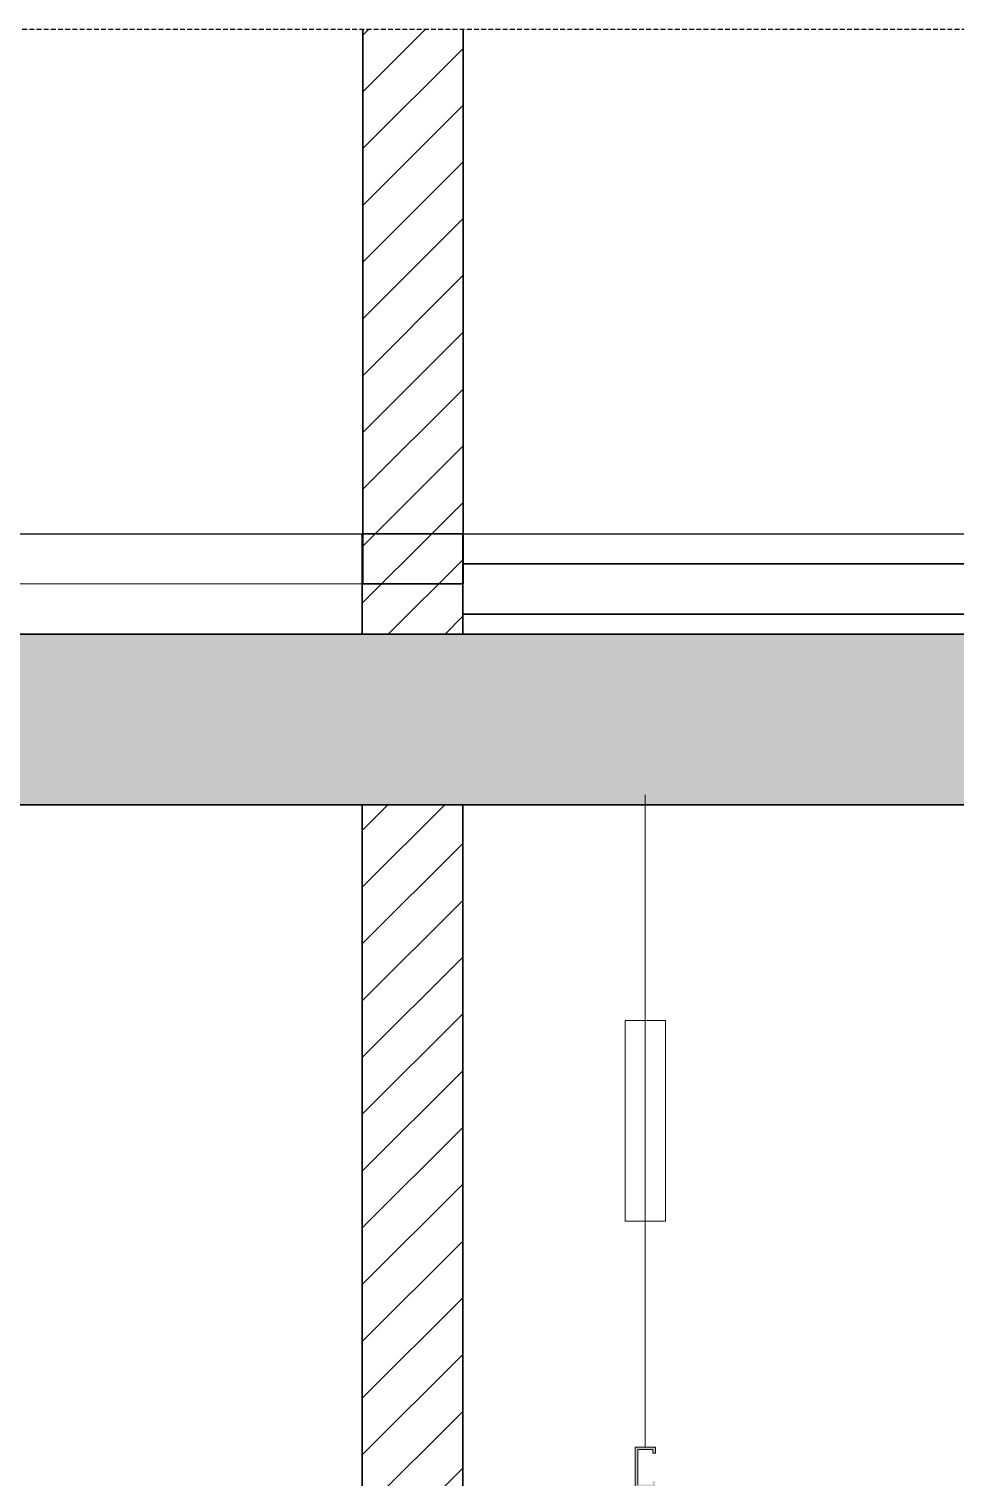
# Model space of a CAD drawing. Header units: millimetres. Extents: x 81424 to 264319, y 405 to 78637.
# Drawn here: x 127127 to 128049, y 4660 to 6103 of the extents above; entities that cross this region are included whole.
import ezdxf

# ---------------------------------------------------------------- set-up
doc = ezdxf.new("R2010")
doc.units = ezdxf.units.MM
for name, pattern in [('Centre', [31.75, 6.35, -4.7625, 15.875, -4.7625]), ('Hidden', [7.14375, 4.7625, -2.38125]), ('IMPORT-CENTER _2_', [40.64, 25.4, -5.08, 5.08, -5.08])]:
    doc.linetypes.add(name, pattern=pattern)
for name, color, linetype, lineweight in [('0-6', 130, 'Continuous', 5), ('A-DETL-GENF', 92, 'Continuous', 18), ('A-DETL-GENF-4', 92, 'Hidden', 25), ('A-DETL-GENF-5', 9, 'Continuous', 18), ('A-DETL-MEDM', 33, 'Continuous', 35), ('A-FLOR-FNSH-1', 250, 'Continuous', 35), ('A-FLOR-LEVL-2', 51, 'Centre', 9), ('A-WALL', 113, 'Continuous', 18), ('A-WALL-2', 250, 'Continuous', 35), ('A-WALL-PATT-2', 111, 'Continuous', 18), ('G-IMPT', 8, 'Continuous', 18), ('G-IMPT-3', 8, 'IMPORT-CENTER _2_', 18), ('M-EQPM', 50, 'Continuous', 18), ('M-EQPM-2', 50, 'Continuous', 25)]:
    doc.layers.add(name, color=color, linetype=linetype, lineweight=lineweight)
pattern_1 = [(45, (129892.642, 15375), (-28.28427, 28.28427), [])]

# ---------------------------------------------------------------- blocks, each defined once
blk = doc.blocks.new('NCV_TKTC_TANG 2_rvt-4-TKCS_CĂN HỘ LOẠI 4 - MẶT CẮT 3')
at = {"layer": 'A-FLOR-FNSH-1'}
for p, q in [((-28636.9, 5570), (-31036.9, 5570)), ((-31036.9, 5570), (-31036.9, 5520)), ((-31036.9, 5520), (-28636.9, 5520))]:
    blk.add_line(p, q, dxfattribs=at)
blk = doc.blocks.new('TKTC_XREF_251221_MB TANG 2-7 - TKTC_XREF_260130_MB TANG 2-5_dwg_$cc-4746812-TKCS_CĂN HỘ LOẠI 4 - MẶT CẮT 3')
at = {"layer": 'G-IMPT'}
blk.add_line((-31222.5, 5600), (-31222.5, 5600), dxfattribs=at)
at = {"layer": 'G-IMPT-3'}
blk.add_line((-31265, 5600), (-31180.1, 5600), dxfattribs=at)
at = {"layer": 'M-EQPM'}
for p, q in [((-31222.5, 5600), (-31254.1, 5600)), ((-31254.1, 5600), (-31191, 5600)), ((-31191, 5600), (-31222.5, 5600))]:
    blk.add_line(p, q, dxfattribs=at)
blk = doc.blocks.new('TKTC_XREF_251221_MB TANG 2-7 - TKTC_XREF_260130_MB TANG 2-5_dwg_CUM U_DN150-4746811-TKCS_CĂN HỘ LOẠI 4 - MẶT CẮT 3')
at = {"layer": 'G-IMPT'}
for p, q in [((-31224.3, 5600), (-31259.8, 5600)), ((-31259.8, 5600), (-31224.3, 5600)), ((-31224.3, 5600), (-31224.3, 5600)), ((-31224.3, 5600), (-31224.3, 5600)), ((-31189.8, 5600), (-31224.3, 5600)), ((-31189.8, 5600), (-31224.3, 5600)), ((-31189.8, 5600), (-31224.3, 5600)), ((-31189.8, 5600), (-31224.3, 5600)), ((-31188.6, 5600), (-31189.8, 5600)), ((-31189.8, 5600), (-31188.6, 5600)), ((-31188.6, 5600), (-31189.8, 5600)), ((-31189.8, 5600), (-31188.6, 5600)), ((-31185.8, 5600), (-31188.6, 5600)), ((-31188.6, 5600), (-31185.8, 5600)), ((-31188.6, 5600), (-31185.8, 5600)), ((-31188.6, 5600), (-31185.8, 5600)), ((-31185.8, 5600), (-31188.6, 5600)), ((-31188.6, 5600), (-31185.8, 5600)), ((-31188.6, 5600), (-31185.8, 5600)), ((-31188.6, 5600), (-31185.8, 5600)), ((-31185.8, 5600), (-31185.8, 5600)), ((-31185.8, 5600), (-31185.8, 5600)), ((-31185.3, 5600), (-31182.1, 5600)), ((-31182.1, 5600), (-31185.3, 5600)), ((-31185.3, 5600), (-31182.1, 5600)), ((-31182.1, 5600), (-31185.3, 5600)), ((-31182.1, 5600), (-31181.5, 5600)), ((-31181.5, 5600), (-31182.1, 5600)), ((-31181.5, 5600), (-31182.1, 5600)), ((-31182.1, 5600), (-31181.5, 5600))]:
    blk.add_line(p, q, dxfattribs=at)
blk = doc.blocks.new('TKTC_XREF_251221_MB TANG 2-7 - TKTC_XREF_260130_MB TANG 2-5_dwg_CUM U_DN150-V54-TKCS_CĂN HỘ LOẠI 4 - MẶT CẮT 3')
at = {"layer": 'G-IMPT'}
for p, q in [((-31231.1, 5600), (-31273.3, 5600)), ((-31273.3, 5600), (-31231.1, 5600)), ((-31231.1, 5600), (-31269.8, 5600)), ((-31269.8, 5600), (-31231.1, 5600)), ((-31231.1, 5600), (-31267.6, 5600)), ((-31267.6, 5600), (-31231.1, 5600)), ((-31189.9, 5600), (-31231.1, 5600)), ((-31189.9, 5600), (-31231.1, 5600)), ((-31189.9, 5600), (-31231.1, 5600)), ((-31189.9, 5600), (-31231.1, 5600)), ((-31188.6, 5600), (-31189.9, 5600)), ((-31189.9, 5600), (-31188.6, 5600)), ((-31188.6, 5600), (-31189.9, 5600)), ((-31189.9, 5600), (-31188.6, 5600)), ((-31185.3, 5600), (-31188.6, 5600)), ((-31188.6, 5600), (-31185.3, 5600)), ((-31188.6, 5600), (-31185.3, 5600)), ((-31188.6, 5600), (-31185.3, 5600)), ((-31185.3, 5600), (-31188.6, 5600)), ((-31188.6, 5600), (-31185.3, 5600)), ((-31188.6, 5600), (-31185.3, 5600)), ((-31188.6, 5600), (-31185.3, 5600)), ((-31185.3, 5600), (-31185.3, 5600)), ((-31185.3, 5600), (-31185.3, 5600)), ((-31184.6, 5600), (-31180.8, 5600)), ((-31180.8, 5600), (-31184.6, 5600)), ((-31184.6, 5600), (-31180.8, 5600)), ((-31180.8, 5600), (-31184.6, 5600)), ((-31180.8, 5600), (-31180.1, 5600)), ((-31180.1, 5600), (-31180.8, 5600)), ((-31180.1, 5600), (-31180.8, 5600)), ((-31180.8, 5600), (-31180.1, 5600))]:
    blk.add_line(p, q, dxfattribs=at)
blk = doc.blocks.new('TKTC_XREF_251221_MB TANG 2-7 - TKTC_XREF_260130_MB TANG 2-5_dwg_$cc-V55-TKCS_CĂN HỘ LOẠI 4 - MẶT CẮT 3')
at = {"layer": 'G-IMPT'}
for p, q in [((-31195.4, 5600), (-31266.7, 5600)), ((-31266.7, 5600), (-31231.1, 5600)), ((-31231.1, 5600), (-31195.4, 5600))]:
    blk.add_line(p, q, dxfattribs=at)
at = {"layer": 'G-IMPT-3'}
blk.add_line((-31281.6, 5600), (-31180.5, 5600), dxfattribs=at)
at = {"layer": 'M-EQPM'}
for p, q in [((-31231.1, 5600), (-31268.6, 5600)), ((-31268.6, 5600), (-31193.5, 5600)), ((-31193.5, 5600), (-31231.1, 5600))]:
    blk.add_line(p, q, dxfattribs=at)
blk = doc.blocks.new('TKTC_XREF_251221_MB TANG 2-7 - TKTC_XREF_260130_MB TANG 2-5_dwg_$cc-4746805-TKCS_CĂN HỘ LOẠI 4 - MẶT CẮT 3')
at = {"layer": 'G-IMPT-3'}
for p, q in [((-31264.2, 5600), (-31183.6, 5600)), ((-31223.9, 5600), (-31223.9, 5600))]:
    blk.add_line(p, q, dxfattribs=at)
at = {"layer": 'M-EQPM'}
for p, q in [((-31194, 5600), (-31250.9, 5600)), ((-31250.9, 5600), (-31194, 5600)), ((-31223.9, 5600), (-31223.9, 5600)), ((-31223.9, 5600), (-31223.9, 5600)), ((-31223.9, 5600), (-31223.9, 5600))]:
    blk.add_line(p, q, dxfattribs=at)
blk = doc.blocks.new('TKTC_XREF_251221_MB TANG 2-7 - TKTC_XREF_260130_MB TANG 2-5_dwg_CUM U_DN100-4746799-TKCS_CĂN HỘ LOẠI 4 - MẶT CẮT 3')
at = {"layer": 'G-IMPT'}
for p, q in [((-31223.9, 5600), (-31259.2, 5600)), ((-31259.2, 5600), (-31223.9, 5600)), ((-31223.9, 5600), (-31223.9, 5600)), ((-31223.9, 5600), (-31223.9, 5600)), ((-31189.8, 5600), (-31223.9, 5600)), ((-31189.8, 5600), (-31223.9, 5600)), ((-31189.8, 5600), (-31223.9, 5600)), ((-31189.8, 5600), (-31223.9, 5600)), ((-31188.8, 5600), (-31189.8, 5600)), ((-31189.8, 5600), (-31188.8, 5600)), ((-31188.8, 5600), (-31189.8, 5600)), ((-31189.8, 5600), (-31188.8, 5600)), ((-31186.2, 5600), (-31188.8, 5600)), ((-31188.8, 5600), (-31186.2, 5600)), ((-31188.8, 5600), (-31186.2, 5600)), ((-31188.8, 5600), (-31186.2, 5600)), ((-31186.2, 5600), (-31188.8, 5600)), ((-31188.8, 5600), (-31186.2, 5600)), ((-31188.8, 5600), (-31186.2, 5600)), ((-31188.8, 5600), (-31186.2, 5600)), ((-31186.2, 5600), (-31186.2, 5600)), ((-31186.2, 5600), (-31186.2, 5600)), ((-31185.7, 5600), (-31182.9, 5600)), ((-31182.9, 5600), (-31185.7, 5600)), ((-31185.7, 5600), (-31182.9, 5600)), ((-31182.9, 5600), (-31185.7, 5600)), ((-31182.4, 5600), (-31182.9, 5600)), ((-31182.9, 5600), (-31182.4, 5600)), ((-31182.4, 5600), (-31182.9, 5600)), ((-31182.9, 5600), (-31182.4, 5600))]:
    blk.add_line(p, q, dxfattribs=at)
blk = doc.blocks.new('TKTC_XREF_251221_MB TANG 2-7 - TKTC_XREF_260130_MB TANG 2-5_dwg_CUM U_DN150-V56-TKCS_CĂN HỘ LOẠI 4 - MẶT CẮT 3')
at = {"layer": 'G-IMPT'}
for p, q in [((-31239.1, 5600), (-31283, 5600)), ((-31283, 5600), (-31239.1, 5600)), ((-31239.1, 5600), (-31239.1, 5600)), ((-31239.1, 5600), (-31239.1, 5600)), ((-31189.8, 5600), (-31239.1, 5600)), ((-31189.8, 5600), (-31239.1, 5600)), ((-31189.8, 5600), (-31239.1, 5600)), ((-31189.8, 5600), (-31239.1, 5600)), ((-31188.2, 5600), (-31189.8, 5600)), ((-31189.8, 5600), (-31188.2, 5600)), ((-31188.2, 5600), (-31189.8, 5600)), ((-31189.8, 5600), (-31188.2, 5600)), ((-31184.1, 5600), (-31188.2, 5600)), ((-31188.2, 5600), (-31184.1, 5600)), ((-31188.2, 5600), (-31184.1, 5600)), ((-31188.2, 5600), (-31184.1, 5600)), ((-31184.1, 5600), (-31188.2, 5600)), ((-31188.2, 5600), (-31184.1, 5600)), ((-31188.2, 5600), (-31184.1, 5600)), ((-31188.2, 5600), (-31184.1, 5600)), ((-31184.1, 5600), (-31184.1, 5600)), ((-31184.1, 5600), (-31184.1, 5600)), ((-31184.1, 5600), (-31184.1, 5600)), ((-31184.1, 5600), (-31184.1, 5600)), ((-31184.1, 5600), (-31184.1, 5600)), ((-31184.1, 5600), (-31184.1, 5600)), ((-31183.3, 5600), (-31178.8, 5600)), ((-31178.8, 5600), (-31183.3, 5600)), ((-31183.3, 5600), (-31178.8, 5600)), ((-31178.8, 5600), (-31183.3, 5600)), ((-31178.8, 5600), (-31178, 5600)), ((-31178, 5600), (-31178.8, 5600)), ((-31178, 5600), (-31178.8, 5600)), ((-31178.8, 5600), (-31178, 5600))]:
    blk.add_line(p, q, dxfattribs=at)
blk = doc.blocks.new('TKTC_XREF_251221_MB TANG 2-7 - TKTC_XREF_260130_MB TANG 2-5_dwg_$cc-4746800-TKCS_CĂN HỘ LOẠI 4 - MẶT CẮT 3')
at = {"layer": 'G-IMPT-3'}
for p, q in [((-31402.5, 5600), (-31176.5, 5600)), ((-31289.7, 5600), (-31289.4, 5600))]:
    blk.add_line(p, q, dxfattribs=at)
at = {"layer": 'M-EQPM'}
for p, q in [((-31289.5, 5600), (-31289.6, 5600)), ((-31289.6, 5600), (-31289.4, 5600)), ((-31289.4, 5600), (-31289.5, 5600)), ((-31205.5, 5600), (-31205.5, 5600))]:
    blk.add_line(p, q, dxfattribs=at)
blk = doc.blocks.new('TKTC_XREF_251221_MB TANG 2-7 - TKTC_XREF_260130_MB TANG 2-5_dwg_CUM U_DN100-4746796-TKCS_CĂN HỘ LOẠI 4 - MẶT CẮT 3')
at = {"layer": 'G-IMPT'}
for p, q in [((-31286.1, 5600), (-31285.8, 5600)), ((-31286.1, 5600), (-31285.8, 5600)), ((-31190.3, 5600), (-31286.1, 5600)), ((-31286, 5600), (-31285.8, 5600)), ((-31190, 5600), (-31285.8, 5600)), ((-31187.4, 5600), (-31180.4, 5600)), ((-31187.4, 5600), (-31180.4, 5600)), ((-31187.2, 5600), (-31180.1, 5600)), ((-31187.2, 5600), (-31180.1, 5600)), ((-31180.4, 5600), (-31180.4, 5600)), ((-31180.4, 5600), (-31180.4, 5600)), ((-31180.4, 5600), (-31180.4, 5600)), ((-31180.1, 5600), (-31180.1, 5600)), ((-31180.1, 5600), (-31180.1, 5600)), ((-31180.1, 5600), (-31180.1, 5600)), ((-31178.9, 5600), (-31179, 5600)), ((-31178.7, 5600), (-31178.7, 5600)), ((-31176, 5600), (-31176.1, 5600)), ((-31175.8, 5600), (-31175.8, 5600)), ((-31173.2, 5600), (-31173.2, 5600)), ((-31173, 5600), (-31173, 5600)), ((-31169.5, 5600), (-31170.9, 5600)), ((-31170.9, 5600), (-31169.5, 5600)), ((-31169.3, 5600), (-31170.7, 5600)), ((-31170.7, 5600), (-31169.3, 5600)), ((-31169.5, 5600), (-31169.5, 5600)), ((-31169.3, 5600), (-31169.3, 5600))]:
    blk.add_line(p, q, dxfattribs=at)
at = {"layer": 'G-IMPT', "flags": 128}
for points in [[(-31190.3, 5600), (-31286.1, 5600), (-31286, 5600)], [(-31190, 5600), (-31285.8, 5600), (-31285.8, 5600)], [(-31187.4, 5600), (-31187.4, 5600), (-31190.3, 5600), (-31190.3, 5600), (-31187.5, 5600), (-31187.5, 5600)], [(-31187.2, 5600), (-31187.2, 5600), (-31190, 5600), (-31190, 5600), (-31187.2, 5600), (-31187.2, 5600)], [(-31180.4, 5600), (-31187.5, 5600), (-31187.4, 5600), (-31180.4, 5600)], [(-31180.1, 5600), (-31187.2, 5600), (-31187.2, 5600), (-31180.1, 5600)], [(-31178.9, 5600), (-31170.9, 5600), (-31170.9, 5600), (-31179, 5600)], [(-31178.7, 5600), (-31170.7, 5600), (-31170.7, 5600), (-31178.7, 5600)]]:
    blk.add_lwpolyline(points, dxfattribs=at)
blk = doc.blocks.new('TKTC_XREF_251221_MB TANG 2-7 - TKTC_XREF_260130_MB TANG 2-5_dwg_$cc-V57-TKCS_CĂN HỘ LOẠI 4 - MẶT CẮT 3')
at = {"layer": 'G-IMPT-3'}
for p, q in [((-30972.3, 5600), (-31093.4, 5600)), ((-31033.3, 5600), (-31032.4, 5600))]:
    blk.add_line(p, q, dxfattribs=at)
at = {"layer": 'M-EQPM'}
for p, q in [((-31077.8, 5600), (-31077.8, 5600)), ((-31032.8, 5600), (-31033.1, 5600)), ((-31033.1, 5600), (-31032.5, 5600)), ((-31032.5, 5600), (-31032.8, 5600))]:
    blk.add_line(p, q, dxfattribs=at)
blk = doc.blocks.new('TKTC_XREF_251221_MB TANG 2-7 - TKTC_XREF_260130_MB TANG 2-5_dwg_CUM U_DN100-V58-TKCS_CĂN HỘ LOẠI 4 - MẶT CẮT 3')
at = {"layer": 'G-IMPT'}
for p, q in [((-31097.5, 5600), (-31096.8, 5600)), ((-31096.8, 5600), (-31097.5, 5600)), ((-31097.5, 5600), (-31097.5, 5600)), ((-31096.8, 5600), (-31096, 5600)), ((-31096, 5600), (-31096.8, 5600)), ((-31096.8, 5600), (-31096.8, 5600)), ((-31095.5, 5600), (-31095.5, 5600)), ((-31094.8, 5600), (-31094.8, 5600)), ((-31094, 5600), (-31094, 5600)), ((-31093.3, 5600), (-31093.3, 5600)), ((-31092.5, 5600), (-31092.5, 5600)), ((-31091.7, 5600), (-31091.8, 5600)), ((-31091.7, 5600), (-31091.8, 5600)), ((-31091.7, 5600), (-31091.7, 5600)), ((-31091.7, 5600), (-31091.7, 5600)), ((-31087.9, 5600), (-31091.7, 5600)), ((-31087.9, 5600), (-31091.7, 5600)), ((-31090.9, 5600), (-31091, 5600)), ((-31091, 5600), (-31091, 5600)), ((-31091, 5600), (-31091, 5600)), ((-31087.2, 5600), (-31091, 5600)), ((-31087.2, 5600), (-31091, 5600)), ((-31086.4, 5600), (-31035.1, 5600)), ((-31085.6, 5600), (-31034.3, 5600)), ((-31035.1, 5600), (-31034.4, 5600)), ((-31035.1, 5600), (-31034.4, 5600)), ((-31035.1, 5600), (-31034.3, 5600))]:
    blk.add_line(p, q, dxfattribs=at)
at = {"layer": 'G-IMPT', "flags": 128}
for points in [[(-31092.5, 5600), (-31096.8, 5600), (-31096.8, 5600), (-31092.5, 5600)], [(-31091.7, 5600), (-31096, 5600), (-31096, 5600), (-31091.7, 5600)], [(-31091.8, 5600), (-31088, 5600), (-31087.9, 5600), (-31091.7, 5600)], [(-31091, 5600), (-31087.2, 5600), (-31087.1, 5600), (-31090.9, 5600)], [(-31087.9, 5600), (-31087.9, 5600), (-31086.4, 5600), (-31086.5, 5600), (-31088, 5600), (-31088, 5600)], [(-31087.1, 5600), (-31087.1, 5600), (-31085.6, 5600), (-31085.7, 5600), (-31087.2, 5600), (-31087.2, 5600)], [(-31086.4, 5600), (-31035.1, 5600), (-31035.1, 5600)], [(-31085.7, 5600), (-31034.4, 5600), (-31034.4, 5600)]]:
    blk.add_lwpolyline(points, dxfattribs=at)
blk = doc.blocks.new('TKTC_XREF_251221_MB TANG 2-7 - TKTC_XREF_260130_MB TANG 2-5_dwg_$cc-4746795-TKCS_CĂN HỘ LOẠI 4 - MẶT CẮT 3')
at = {"layer": 'G-IMPT-3'}
for p, q in [((-30943.8, 5600), (-31096.8, 5600)), ((-31020.3, 5600), (-31020.2, 5600))]:
    blk.add_line(p, q, dxfattribs=at)
at = {"layer": 'M-EQPM'}
for p, q in [((-31077.1, 5600), (-31077.1, 5600)), ((-31020.3, 5600), (-31020.3, 5600)), ((-31020.3, 5600), (-31020.2, 5600)), ((-31020.2, 5600), (-31020.3, 5600))]:
    blk.add_line(p, q, dxfattribs=at)
blk = doc.blocks.new('TKTC_XREF_251221_MB TANG 2-7 - TKTC_XREF_260130_MB TANG 2-5_dwg_CUM U_DN100-V59-TKCS_CĂN HỘ LOẠI 4 - MẶT CẮT 3')
at = {"layer": 'G-IMPT'}
for p, q in [((-31099.2, 5600), (-31098.2, 5600)), ((-31098.2, 5600), (-31099.2, 5600)), ((-31099.2, 5600), (-31099.2, 5600)), ((-31099.1, 5600), (-31098.1, 5600)), ((-31098.1, 5600), (-31099.1, 5600)), ((-31099.1, 5600), (-31099.1, 5600)), ((-31096.7, 5600), (-31096.7, 5600)), ((-31096.6, 5600), (-31096.6, 5600)), ((-31094.8, 5600), (-31094.8, 5600)), ((-31094.7, 5600), (-31094.7, 5600)), ((-31092.8, 5600), (-31092.8, 5600)), ((-31092.7, 5600), (-31092.7, 5600)), ((-31091.9, 5600), (-31091.9, 5600)), ((-31091.9, 5600), (-31091.9, 5600)), ((-31091.9, 5600), (-31091.9, 5600)), ((-31087.1, 5600), (-31091.9, 5600)), ((-31087.1, 5600), (-31091.9, 5600)), ((-31091.8, 5600), (-31091.8, 5600)), ((-31091.8, 5600), (-31091.7, 5600)), ((-31087, 5600), (-31091.8, 5600)), ((-31091.7, 5600), (-31091.7, 5600)), ((-31087, 5600), (-31091.7, 5600)), ((-31085.2, 5600), (-31020.3, 5600)), ((-31085, 5600), (-31020.2, 5600)), ((-31020.2, 5600), (-31020.3, 5600)), ((-31020.2, 5600), (-31020.3, 5600)), ((-31020.2, 5600), (-31020.3, 5600))]:
    blk.add_line(p, q, dxfattribs=at)
at = {"layer": 'G-IMPT', "flags": 128}
for points in [[(-31092.8, 5600), (-31098.2, 5600), (-31098.2, 5600), (-31092.8, 5600)], [(-31092.7, 5600), (-31098.1, 5600), (-31098.1, 5600), (-31092.7, 5600)], [(-31091.9, 5600), (-31087.1, 5600), (-31087.1, 5600), (-31091.9, 5600)], [(-31091.7, 5600), (-31087, 5600), (-31087, 5600), (-31091.8, 5600)], [(-31087.1, 5600), (-31087.1, 5600), (-31085.2, 5600), (-31085.1, 5600), (-31087.1, 5600), (-31087.1, 5600)], [(-31087, 5600), (-31087, 5600), (-31085.1, 5600), (-31085, 5600), (-31087, 5600), (-31087, 5600)], [(-31085.1, 5600), (-31020.3, 5600), (-31020.3, 5600)], [(-31085, 5600), (-31020.2, 5600), (-31020.2, 5600)]]:
    blk.add_lwpolyline(points, dxfattribs=at)
blk = doc.blocks.new('TKTC_XREF_251221_MB TANG 2-7 - TKTC_XREF_260130_MB TANG 2-5_dwg_$cc-4746798-TKCS_CĂN HỘ LOẠI 4 - MẶT CẮT 3')
at = {"layer": 'G-IMPT-3'}
for p, q in [((-30943.8, 5600), (-31096.9, 5600)), ((-31020.3, 5600), (-31020.4, 5600))]:
    blk.add_line(p, q, dxfattribs=at)
at = {"layer": 'M-EQPM'}
for p, q in [((-31077.2, 5600), (-31077.2, 5600)), ((-31020.3, 5600), (-31020.4, 5600)), ((-31020.4, 5600), (-31020.3, 5600)), ((-31020.3, 5600), (-31020.3, 5600))]:
    blk.add_line(p, q, dxfattribs=at)
blk = doc.blocks.new('TKTC_XREF_251221_MB TANG 2-7 - TKTC_XREF_260130_MB TANG 2-5_dwg_$cc-4746797-TKCS_CĂN HỘ LOẠI 4 - MẶT CẮT 3')
at = {"layer": 'G-IMPT-3'}
for p, q in [((-30971.9, 5600), (-31093, 5600)), ((-31032.9, 5600), (-31032, 5600))]:
    blk.add_line(p, q, dxfattribs=at)
at = {"layer": 'M-EQPM'}
for p, q in [((-31077.5, 5600), (-31077.5, 5600)), ((-31032.5, 5600), (-31032.8, 5600)), ((-31032.8, 5600), (-31032.1, 5600)), ((-31032.1, 5600), (-31032.5, 5600))]:
    blk.add_line(p, q, dxfattribs=at)
blk = doc.blocks.new('TKTC_XREF_251221_MB TANG 2-7 - TKTC_XREF_260130_MB TANG 2-5_dwg_$cc-4746802-TKCS_CĂN HỘ LOẠI 4 - MẶT CẮT 3')
at = {"layer": 'G-IMPT-3'}
for p, q in [((-31071.8, 5600), (-31192.9, 5600)), ((-31132.8, 5600), (-31131.9, 5600))]:
    blk.add_line(p, q, dxfattribs=at)
at = {"layer": 'M-EQPM'}
for p, q in [((-31177.4, 5600), (-31177.4, 5600)), ((-31132.4, 5600), (-31132.7, 5600)), ((-31132.7, 5600), (-31132.1, 5600)), ((-31132.1, 5600), (-31132.4, 5600))]:
    blk.add_line(p, q, dxfattribs=at)
blk = doc.blocks.new('TKTC_XREF_251221_MB TANG 2-7 - TKTC_XREF_260130_MB TANG 2-5_dwg_CUM U_DN100-V60-TKCS_CĂN HỘ LOẠI 4 - MẶT CẮT 3')
at = {"layer": 'G-IMPT'}
for p, q in [((-31197.1, 5600), (-31196.4, 5600)), ((-31196.3, 5600), (-31197.1, 5600)), ((-31197.1, 5600), (-31197.1, 5600)), ((-31196.4, 5600), (-31195.6, 5600)), ((-31196.3, 5600), (-31196.4, 5600)), ((-31195.6, 5600), (-31196.3, 5600)), ((-31195.1, 5600), (-31195.1, 5600)), ((-31194.4, 5600), (-31194.4, 5600)), ((-31193.6, 5600), (-31193.6, 5600)), ((-31192.8, 5600), (-31192.9, 5600)), ((-31192, 5600), (-31192.1, 5600)), ((-31191.3, 5600), (-31191.3, 5600)), ((-31191.3, 5600), (-31191.3, 5600)), ((-31191.3, 5600), (-31191.3, 5600)), ((-31187.5, 5600), (-31191.3, 5600)), ((-31187.5, 5600), (-31191.3, 5600)), ((-31191.3, 5600), (-31191.3, 5600)), ((-31190.6, 5600), (-31190.6, 5600)), ((-31190.5, 5600), (-31190.6, 5600)), ((-31186.8, 5600), (-31190.6, 5600)), ((-31190.5, 5600), (-31190.5, 5600)), ((-31186.7, 5600), (-31190.5, 5600)), ((-31186, 5600), (-31134.7, 5600)), ((-31185.2, 5600), (-31133.9, 5600)), ((-31134.7, 5600), (-31133.9, 5600)), ((-31134.7, 5600), (-31133.9, 5600)), ((-31134.6, 5600), (-31134, 5600))]:
    blk.add_line(p, q, dxfattribs=at)
at = {"layer": 'G-IMPT', "flags": 128}
for points in [[(-31192, 5600), (-31196.3, 5600), (-31196.4, 5600), (-31192.1, 5600)], [(-31191.3, 5600), (-31195.6, 5600), (-31195.6, 5600), (-31191.3, 5600)], [(-31191.3, 5600), (-31187.5, 5600), (-31187.5, 5600), (-31191.3, 5600)], [(-31190.6, 5600), (-31186.8, 5600), (-31186.7, 5600), (-31190.5, 5600)], [(-31187.5, 5600), (-31187.5, 5600), (-31185.9, 5600), (-31186, 5600), (-31187.6, 5600), (-31187.5, 5600)], [(-31186.7, 5600), (-31186.7, 5600), (-31185.2, 5600), (-31185.3, 5600), (-31186.8, 5600), (-31186.8, 5600)], [(-31186, 5600), (-31134.7, 5600), (-31134.6, 5600)], [(-31185.3, 5600), (-31133.9, 5600), (-31134, 5600)]]:
    blk.add_lwpolyline(points, dxfattribs=at)
blk = doc.blocks.new('TKTC_XREF_251221_MB TANG 2-7 - TKTC_XREF_260130_MB TANG 2-5_dwg_$cc-4746807-TKCS_CĂN HỘ LOẠI 4 - MẶT CẮT 3')
at = {"layer": 'G-IMPT-3'}
for p, q in [((-31043.3, 5600), (-31196.3, 5600)), ((-31119.9, 5600), (-31119.8, 5600))]:
    blk.add_line(p, q, dxfattribs=at)
at = {"layer": 'M-EQPM'}
for p, q in [((-31176.7, 5600), (-31176.7, 5600)), ((-31119.8, 5600), (-31119.9, 5600)), ((-31119.9, 5600), (-31119.8, 5600)), ((-31119.8, 5600), (-31119.8, 5600))]:
    blk.add_line(p, q, dxfattribs=at)
blk = doc.blocks.new('TKTC_XREF_251221_MB TANG 2-7 - TKTC_XREF_260130_MB TANG 2-5_dwg_CUM U_DN100-V61-TKCS_CĂN HỘ LOẠI 4 - MẶT CẮT 3')
at = {"layer": 'G-IMPT'}
for p, q in [((-31198.8, 5600), (-31197.8, 5600)), ((-31197.8, 5600), (-31198.8, 5600)), ((-31198.8, 5600), (-31198.8, 5600)), ((-31198.7, 5600), (-31197.7, 5600)), ((-31197.7, 5600), (-31198.7, 5600)), ((-31198.7, 5600), (-31198.7, 5600)), ((-31196.3, 5600), (-31196.3, 5600)), ((-31196.1, 5600), (-31196.1, 5600)), ((-31194.4, 5600), (-31194.3, 5600)), ((-31194.2, 5600), (-31194.2, 5600)), ((-31192.4, 5600), (-31192.4, 5600)), ((-31192.3, 5600), (-31192.3, 5600)), ((-31191.4, 5600), (-31191.4, 5600)), ((-31191.4, 5600), (-31191.4, 5600)), ((-31191.4, 5600), (-31191.4, 5600)), ((-31186.6, 5600), (-31191.4, 5600)), ((-31186.6, 5600), (-31191.4, 5600)), ((-31191.3, 5600), (-31191.3, 5600)), ((-31191.3, 5600), (-31191.3, 5600)), ((-31191.3, 5600), (-31191.3, 5600)), ((-31186.5, 5600), (-31191.3, 5600)), ((-31186.5, 5600), (-31191.3, 5600)), ((-31184.7, 5600), (-31119.9, 5600)), ((-31184.6, 5600), (-31119.8, 5600)), ((-31119.8, 5600), (-31119.9, 5600)), ((-31119.8, 5600), (-31119.9, 5600)), ((-31119.8, 5600), (-31119.9, 5600))]:
    blk.add_line(p, q, dxfattribs=at)
at = {"layer": 'G-IMPT', "flags": 128}
for points in [[(-31192.4, 5600), (-31197.8, 5600), (-31197.8, 5600), (-31192.4, 5600)], [(-31192.3, 5600), (-31197.7, 5600), (-31197.7, 5600), (-31192.3, 5600)], [(-31191.4, 5600), (-31186.6, 5600), (-31186.6, 5600), (-31191.4, 5600)], [(-31191.3, 5600), (-31186.5, 5600), (-31186.5, 5600), (-31191.3, 5600)], [(-31186.6, 5600), (-31186.6, 5600), (-31184.7, 5600), (-31184.7, 5600), (-31186.6, 5600), (-31186.6, 5600)], [(-31186.5, 5600), (-31186.5, 5600), (-31184.6, 5600), (-31184.6, 5600), (-31186.5, 5600), (-31186.5, 5600)], [(-31184.7, 5600), (-31119.9, 5600), (-31119.9, 5600)], [(-31184.6, 5600), (-31119.8, 5600), (-31119.8, 5600)]]:
    blk.add_lwpolyline(points, dxfattribs=at)
blk = doc.blocks.new('TKTC_XREF_251221_MB TANG 2-7 - TKTC_XREF_260130_MB TANG 2-5_dwg_$cc-4746806-TKCS_CĂN HỘ LOẠI 4 - MẶT CẮT 3')
at = {"layer": 'G-IMPT-3'}
for p, q in [((-31044.2, 5600), (-31197.2, 5600)), ((-31120.6, 5600), (-31120.7, 5600))]:
    blk.add_line(p, q, dxfattribs=at)
at = {"layer": 'M-EQPM'}
for p, q in [((-31177.5, 5600), (-31177.5, 5600)), ((-31120.7, 5600), (-31120.6, 5600)), ((-31120.6, 5600), (-31120.7, 5600)), ((-31120.7, 5600), (-31120.7, 5600))]:
    blk.add_line(p, q, dxfattribs=at)
blk = doc.blocks.new('TKTC_XREF_251221_MB TANG 2-7 - TKTC_XREF_260130_MB TANG 2-5_dwg_$cc-4746801-TKCS_CĂN HỘ LOẠI 4 - MẶT CẮT 3')
at = {"layer": 'G-IMPT-3'}
for p, q in [((-31072.2, 5600), (-31193.3, 5600)), ((-31133.2, 5600), (-31132.3, 5600))]:
    blk.add_line(p, q, dxfattribs=at)
at = {"layer": 'M-EQPM'}
for p, q in [((-31177.8, 5600), (-31177.8, 5600)), ((-31132.8, 5600), (-31133.1, 5600)), ((-31133.1, 5600), (-31132.5, 5600)), ((-31132.5, 5600), (-31132.8, 5600))]:
    blk.add_line(p, q, dxfattribs=at)
blk = doc.blocks.new('TKTC_XREF_251221_MB TANG 2-7 - TKTC_XREF_251221_MB TANG 2-7-2039446-TKCS_CĂN HỘ LOẠI 4 - MẶT CẮT 3')
at = {"layer": 'M-EQPM'}
for p, q in [((-31185.7, 5600), (-31234.9, 5600)), ((-31234.9, 5600), (-31185.7, 5600)), ((-31184.9, 5600), (-31234.1, 5600)), ((-31234.1, 5600), (-31184.9, 5600)), ((-31184.9, 5600), (-31234.1, 5600)), ((-31234.1, 5600), (-31184.9, 5600)), ((-31187.9, 5600), (-31139.8, 5600)), ((-31139.8, 5600), (-31187.9, 5600)), ((-31086.1, 5600), (-31135.3, 5600)), ((-31135.3, 5600), (-31086.1, 5600))]:
    blk.add_line(p, q, dxfattribs=at)
at = {"layer": 'M-EQPM-2'}
blk.add_line((-34197.4, 5600), (-23035.2, 5600), dxfattribs=at)
for name, p in [('TKTC_XREF_251221_MB TANG 2-7 - TKTC_XREF_260130_MB TANG 2-5_dwg_$cc-4746800-TKCS_CĂN HỘ LOẠI 4 - MẶT CẮT 3', (0, 0)), ('TKTC_XREF_251221_MB TANG 2-7 - TKTC_XREF_260130_MB TANG 2-5_dwg_$cc-4746800-TKCS_CĂN HỘ LOẠI 4 - MẶT CẮT 3', (0, 0)), ('TKTC_XREF_251221_MB TANG 2-7 - TKTC_XREF_260130_MB TANG 2-5_dwg_CUM U_DN100-4746796-TKCS_CĂN HỘ LOẠI 4 - MẶT CẮT 3', (0, 0)), ('TKTC_XREF_251221_MB TANG 2-7 - TKTC_XREF_260130_MB TANG 2-5_dwg_CUM U_DN100-4746796-TKCS_CĂN HỘ LOẠI 4 - MẶT CẮT 3', (0, 0)), ('TKTC_XREF_251221_MB TANG 2-7 - TKTC_XREF_260130_MB TANG 2-5_dwg_CUM U_DN150-V56-TKCS_CĂN HỘ LOẠI 4 - MẶT CẮT 3', (0, 0)), ('TKTC_XREF_251221_MB TANG 2-7 - TKTC_XREF_260130_MB TANG 2-5_dwg_CUM U_DN150-V56-TKCS_CĂN HỘ LOẠI 4 - MẶT CẮT 3', (0, 0)), ('TKTC_XREF_251221_MB TANG 2-7 - TKTC_XREF_260130_MB TANG 2-5_dwg_$cc-V55-TKCS_CĂN HỘ LOẠI 4 - MẶT CẮT 3', (0, 0)), ('TKTC_XREF_251221_MB TANG 2-7 - TKTC_XREF_260130_MB TANG 2-5_dwg_$cc-V55-TKCS_CĂN HỘ LOẠI 4 - MẶT CẮT 3', (0, 0)), ('TKTC_XREF_251221_MB TANG 2-7 - TKTC_XREF_260130_MB TANG 2-5_dwg_$cc-V55-TKCS_CĂN HỘ LOẠI 4 - MẶT CẮT 3', (0, 0)), ('TKTC_XREF_251221_MB TANG 2-7 - TKTC_XREF_260130_MB TANG 2-5_dwg_CUM U_DN150-V54-TKCS_CĂN HỘ LOẠI 4 - MẶT CẮT 3', (0, 0)), ('TKTC_XREF_251221_MB TANG 2-7 - TKTC_XREF_260130_MB TANG 2-5_dwg_CUM U_DN150-V54-TKCS_CĂN HỘ LOẠI 4 - MẶT CẮT 3', (0.2, 0)), ('TKTC_XREF_251221_MB TANG 2-7 - TKTC_XREF_260130_MB TANG 2-5_dwg_CUM U_DN150-V54-TKCS_CĂN HỘ LOẠI 4 - MẶT CẮT 3', (0.2, 0)), ('TKTC_XREF_251221_MB TANG 2-7 - TKTC_XREF_260130_MB TANG 2-5_dwg_$cc-4746812-TKCS_CĂN HỘ LOẠI 4 - MẶT CẮT 3', (0, 0)), ('TKTC_XREF_251221_MB TANG 2-7 - TKTC_XREF_260130_MB TANG 2-5_dwg_$cc-4746812-TKCS_CĂN HỘ LOẠI 4 - MẶT CẮT 3', (0, 0)), ('TKTC_XREF_251221_MB TANG 2-7 - TKTC_XREF_260130_MB TANG 2-5_dwg_$cc-4746805-TKCS_CĂN HỘ LOẠI 4 - MẶT CẮT 3', (0, 0)), ('TKTC_XREF_251221_MB TANG 2-7 - TKTC_XREF_260130_MB TANG 2-5_dwg_CUM U_DN150-4746811-TKCS_CĂN HỘ LOẠI 4 - MẶT CẮT 3', (0, 0)), ('TKTC_XREF_251221_MB TANG 2-7 - TKTC_XREF_260130_MB TANG 2-5_dwg_CUM U_DN150-4746811-TKCS_CĂN HỘ LOẠI 4 - MẶT CẮT 3', (0, 0)), ('TKTC_XREF_251221_MB TANG 2-7 - TKTC_XREF_260130_MB TANG 2-5_dwg_CUM U_DN100-4746799-TKCS_CĂN HỘ LOẠI 4 - MẶT CẮT 3', (0, 0)), ('TKTC_XREF_251221_MB TANG 2-7 - TKTC_XREF_260130_MB TANG 2-5_dwg_CUM U_DN100-V61-TKCS_CĂN HỘ LOẠI 4 - MẶT CẮT 3', (-0.8, 0)), ('TKTC_XREF_251221_MB TANG 2-7 - TKTC_XREF_260130_MB TANG 2-5_dwg_CUM U_DN100-V61-TKCS_CĂN HỘ LOẠI 4 - MẶT CẮT 3', (0, 0)), ('TKTC_XREF_251221_MB TANG 2-7 - TKTC_XREF_260130_MB TANG 2-5_dwg_CUM U_DN100-V61-TKCS_CĂN HỘ LOẠI 4 - MẶT CẮT 3', (0, 0)), ('TKTC_XREF_251221_MB TANG 2-7 - TKTC_XREF_260130_MB TANG 2-5_dwg_CUM U_DN100-V61-TKCS_CĂN HỘ LOẠI 4 - MẶT CẮT 3', (0, 0)), ('TKTC_XREF_251221_MB TANG 2-7 - TKTC_XREF_260130_MB TANG 2-5_dwg_CUM U_DN100-V61-TKCS_CĂN HỘ LOẠI 4 - MẶT CẮT 3', (0.8, 0)), ('TKTC_XREF_251221_MB TANG 2-7 - TKTC_XREF_260130_MB TANG 2-5_dwg_CUM U_DN100-V61-TKCS_CĂN HỘ LOẠI 4 - MẶT CẮT 3', (0.8, 0)), ('TKTC_XREF_251221_MB TANG 2-7 - TKTC_XREF_260130_MB TANG 2-5_dwg_CUM U_DN100-V60-TKCS_CĂN HỘ LOẠI 4 - MẶT CẮT 3', (-0.4, 0)), ('TKTC_XREF_251221_MB TANG 2-7 - TKTC_XREF_260130_MB TANG 2-5_dwg_$cc-4746806-TKCS_CĂN HỘ LOẠI 4 - MẶT CẮT 3', (0, 0)), ('TKTC_XREF_251221_MB TANG 2-7 - TKTC_XREF_260130_MB TANG 2-5_dwg_CUM U_DN100-V60-TKCS_CĂN HỘ LOẠI 4 - MẶT CẮT 3', (0, 0)), ('TKTC_XREF_251221_MB TANG 2-7 - TKTC_XREF_260130_MB TANG 2-5_dwg_CUM U_DN100-V60-TKCS_CĂN HỘ LOẠI 4 - MẶT CẮT 3', (0.4, 0)), ('TKTC_XREF_251221_MB TANG 2-7 - TKTC_XREF_260130_MB TANG 2-5_dwg_CUM U_DN100-V60-TKCS_CĂN HỘ LOẠI 4 - MẶT CẮT 3', (0.4, 0)), ('TKTC_XREF_251221_MB TANG 2-7 - TKTC_XREF_260130_MB TANG 2-5_dwg_$cc-4746807-TKCS_CĂN HỘ LOẠI 4 - MẶT CẮT 3', (0, 0)), ('TKTC_XREF_251221_MB TANG 2-7 - TKTC_XREF_260130_MB TANG 2-5_dwg_CUM U_DN100-V60-TKCS_CĂN HỘ LOẠI 4 - MẶT CẮT 3', (0.8, 0)), ('TKTC_XREF_251221_MB TANG 2-7 - TKTC_XREF_260130_MB TANG 2-5_dwg_$cc-4746806-TKCS_CĂN HỘ LOẠI 4 - MẶT CẮT 3', (0.8, 0)), ('TKTC_XREF_251221_MB TANG 2-7 - TKTC_XREF_260130_MB TANG 2-5_dwg_CUM U_DN100-V60-TKCS_CĂN HỘ LOẠI 4 - MẶT CẮT 3', (0.8, 0)), ('TKTC_XREF_251221_MB TANG 2-7 - TKTC_XREF_260130_MB TANG 2-5_dwg_$cc-4746806-TKCS_CĂN HỘ LOẠI 4 - MẶT CẮT 3', (0.8, 0)), ('TKTC_XREF_251221_MB TANG 2-7 - TKTC_XREF_260130_MB TANG 2-5_dwg_$cc-4746807-TKCS_CĂN HỘ LOẠI 4 - MẶT CẮT 3', (0.8, 0)), ('TKTC_XREF_251221_MB TANG 2-7 - TKTC_XREF_260130_MB TANG 2-5_dwg_$cc-4746807-TKCS_CĂN HỘ LOẠI 4 - MẶT CẮT 3', (0.8, 0)), ('TKTC_XREF_251221_MB TANG 2-7 - TKTC_XREF_260130_MB TANG 2-5_dwg_$cc-4746801-TKCS_CĂN HỘ LOẠI 4 - MẶT CẮT 3', (0, 0)), ('TKTC_XREF_251221_MB TANG 2-7 - TKTC_XREF_260130_MB TANG 2-5_dwg_$cc-4746802-TKCS_CĂN HỘ LOẠI 4 - MẶT CẮT 3', (0, 0)), ('TKTC_XREF_251221_MB TANG 2-7 - TKTC_XREF_260130_MB TANG 2-5_dwg_$cc-4746801-TKCS_CĂN HỘ LOẠI 4 - MẶT CẮT 3', (0.8, 0)), ('TKTC_XREF_251221_MB TANG 2-7 - TKTC_XREF_260130_MB TANG 2-5_dwg_$cc-4746801-TKCS_CĂN HỘ LOẠI 4 - MẶT CẮT 3', (0.8, 0)), ('TKTC_XREF_251221_MB TANG 2-7 - TKTC_XREF_260130_MB TANG 2-5_dwg_$cc-4746802-TKCS_CĂN HỘ LOẠI 4 - MẶT CẮT 3', (0.8, 0)), ('TKTC_XREF_251221_MB TANG 2-7 - TKTC_XREF_260130_MB TANG 2-5_dwg_$cc-4746802-TKCS_CĂN HỘ LOẠI 4 - MẶT CẮT 3', (0.8, 0)), ('TKTC_XREF_251221_MB TANG 2-7 - TKTC_XREF_260130_MB TANG 2-5_dwg_CUM U_DN100-V59-TKCS_CĂN HỘ LOẠI 4 - MẶT CẮT 3', (-0.1, 0)), ('TKTC_XREF_251221_MB TANG 2-7 - TKTC_XREF_260130_MB TANG 2-5_dwg_CUM U_DN100-V59-TKCS_CĂN HỘ LOẠI 4 - MẶT CẮT 3', (0, 0)), ('TKTC_XREF_251221_MB TANG 2-7 - TKTC_XREF_260130_MB TANG 2-5_dwg_CUM U_DN100-V58-TKCS_CĂN HỘ LOẠI 4 - MẶT CẮT 3', (0, 0)), ('TKTC_XREF_251221_MB TANG 2-7 - TKTC_XREF_260130_MB TANG 2-5_dwg_CUM U_DN100-V58-TKCS_CĂN HỘ LOẠI 4 - MẶT CẮT 3', (0.3, 0)), ('TKTC_XREF_251221_MB TANG 2-7 - TKTC_XREF_260130_MB TANG 2-5_dwg_$cc-4746798-TKCS_CĂN HỘ LOẠI 4 - MẶT CẮT 3', (0, 0)), ('TKTC_XREF_251221_MB TANG 2-7 - TKTC_XREF_260130_MB TANG 2-5_dwg_$cc-4746795-TKCS_CĂN HỘ LOẠI 4 - MẶT CẮT 3', (0, 0)), ('TKTC_XREF_251221_MB TANG 2-7 - TKTC_XREF_260130_MB TANG 2-5_dwg_$cc-V57-TKCS_CĂN HỘ LOẠI 4 - MẶT CẮT 3', (0, 0)), ('TKTC_XREF_251221_MB TANG 2-7 - TKTC_XREF_260130_MB TANG 2-5_dwg_$cc-4746797-TKCS_CĂN HỘ LOẠI 4 - MẶT CẮT 3', (0, 0))]:
    blk.add_blockref(name, p)
at = {"xscale": 1.2, "yscale": 1.2, "zscale": 1.2}
for p in [(6238, -1120), (6239.7, -1120)]:
    blk.add_blockref('TKTC_XREF_251221_MB TANG 2-7 - TKTC_XREF_260130_MB TANG 2-5_dwg_$cc-V55-TKCS_CĂN HỘ LOẠI 4 - MẶT CẮT 3', p, dxfattribs=at)
blk = doc.blocks.new('BORDER VIEW - BORDER VIEW-2585575-TKCS_CĂN HỘ LOẠI 4 - MẶT CẮT 3')
at = {"layer": 'A-DETL-GENF-4'}
blk.add_line((-34047.4, 6102.9), (-23185.2, 6102.9), dxfattribs=at)
blk = doc.blocks.new('Repeating Detail - THANH TREO TRẦN 650-4103126-TKCS_CĂN HỘ LOẠI 4 - MẶT CẮT 3')
at = {"layer": 'A-DETL-GENF'}
blk.add_hatch(color=256, dxfattribs=at).paths.add_polyline_path([(-30845.1, 4650), (-30845.1, 4656), (-30847.6, 4656), (-30847.6, 4652.5), (-30862.6, 4652.5), (-30862.6, 4687.5), (-30847.6, 4687.5), (-30847.6, 4684), (-30845.1, 4684), (-30845.1, 4690), (-30865.1, 4690), (-30865.1, 4650), (-30847.6, 4650)])
for p, q in [((-30855.1, 4690), (-30855.1, 5340)), ((-30875.1, 5115), (-30835.1, 5115)), ((-30875.1, 4915), (-30875.1, 5115)), ((-30835.1, 5115), (-30835.1, 4915)), ((-30835.1, 4915), (-30875.1, 4915)), ((-30845.1, 4690), (-30865.1, 4690)), ((-30865.1, 4690), (-30865.1, 4650)), ((-30845.1, 4690), (-30865.1, 4690)), ((-30865.1, 4690), (-30865.1, 4650)), ((-30845.1, 4684), (-30845.1, 4690)), ((-30845.1, 4684), (-30845.1, 4690)), ((-30862.6, 4687.5), (-30847.6, 4687.5)), ((-30862.6, 4652.5), (-30862.6, 4687.5)), ((-30862.6, 4652.5), (-30862.6, 4687.5)), ((-30862.6, 4687.5), (-30847.6, 4687.5)), ((-30847.6, 4687.5), (-30847.6, 4684)), ((-30847.6, 4687.5), (-30847.6, 4684)), ((-30847.6, 4684), (-30845.1, 4684)), ((-30847.6, 4684), (-30845.1, 4684))]:
    blk.add_line(p, q, dxfattribs=at)

msp = doc.modelspace()

# ---------------------------------------------------------------- hatches: boundary and pattern name
at = {"layer": 'A-DETL-GENF-5'}
h = msp.add_hatch(dxfattribs=at)
h.set_pattern_fill('FP_10', color=256, style=0, pattern_type=2)
h.set_pattern_definition([(50, (129892.64, 15375), (364.368, -31.878), [38.1, -419.1]), (355, (129892.64, 15375), (-70.486, 382.113), [30.48, -335.28]), (100.451, (129923, 15372.34), (293.885, 350.233), [32.38, -356.18]), (46.184, (129892.64, 15476.6), (542.158, -84.086), [57.15, -628.65]), (96.636, (129937.8, 15469.6), (474.805, 494.855), [48.57, -534.27]), (351.184, (129892.64, 15476.6), (474.81, 494.85), [45.72, -502.92]), (21, (129943.44, 15451.2), (303.2285, -204.5305), [38.1, -419.1]), (326, (129943.44, 15451.2), (123.604, 368.376), [30.48, -335.28]), (71.451, (129968.7, 15434.16), (426.834, 163.843), [32.38, -356.18]), (37.5, (129892.64, 15375), (6.1766, 169.1102), [3.353, -327.863, 3.353, -337.007, -336.55]), (37.5, (129892.64, 15375), (6.1766, 169.1102), [-671.576, 3.353, -333.197]), (7.5, (129892.64, 15375), (133.6389, 200.3615), [3.353, -190.703, 3.353, -320.243, -128.27]), (7.5, (129892.64, 15375), (133.6389, 200.3615), [-517.652, 3.353, -124.917]), (327.5, (129779.36, 15375), (271.1818, -11.4584), [3.353, -123.647, 3.353, -392.887, -525.78]), (327.5, (129779.36, 15375), (271.1818, -11.4584), [-523.24, 3.353, -522.427]), (317.5, (129728.56, 15375), (296.2585, 50.853), [3.353, -161.747, 3.353, -259.791, -373.38]), (317.5, (129728.56, 15375), (296.2585, 50.853), [-428.244, 3.353, -370.027]), (45, (129892.64, 15375), (-125.7236, 125.7236), []), (45, (129892.64, 15565.5), (-125.7236, 125.7236), [])])
h.paths.add_polyline_path([(134056.3, 1560), (134058.8, 1560), (134058.8, 2100), (125058.8, 2100), (125058.5, 2130), (124398.4, 2130), (124398.4, 1960), (125060.5, 1960), (125060.5, 1700), (125660.5, 1700), (125660.5, 1930), (129560.9, 1930), (129560.9, 1750), (129760.9, 1750), (129760.9, 1930), (130058.4, 1930), (130058.4, 1980), (133760.6, 1980), (133760.6, 1560), (134051.9, 1560)])
h.paths.add_polyline_path([(133760.6, 4950), (134058.8, 4950), (134058.8, 5500), (125058.8, 5500), (125058.8, 5530), (124398.4, 5530), (124398.4, 5360), (125060.5, 5360), (125060.5, 5100), (125660.5, 5100), (125660.5, 5330), (129560.9, 5330), (129560.9, 5150), (129760.9, 5150), (129760.9, 5330), (130058.4, 5330), (130058.4, 5385), (133760.6, 5385), (133760.6, 5379.4)])
at = {"layer": 'A-WALL-PATT-2'}
h = msp.add_hatch(dxfattribs=at)
h.set_pattern_fill('FP_9', color=256, style=0, pattern_type=2)
h.set_pattern_definition(pattern_1)
h.paths.add_polyline_path([(127558.8, 5550), (127559.3, 5550), (127558.8, 6102.9), (127459.3, 6102.9), (127459.3, 5600), (127558.8, 5600)])
h = msp.add_hatch(dxfattribs=at)
h.set_pattern_fill('FP_9', color=256, style=0, pattern_type=2)
h.set_pattern_definition(pattern_1)
h.paths.add_polyline_path([(127458.8, 2200), (127558.8, 2200), (127558.8, 5330), (127458.8, 5330), (127458.8, 2691.9)])
h.paths.add_polyline_path([(127558.4, 5500), (127558.8, 5500), (127558.4, 5600), (127458.8, 5600), (127459.3, 5500)])

# ---------------------------------------------------------------- linework, layer by layer
at = {"layer": 'A-DETL-MEDM'}
for p, q in [((134058.8, 5500), (125058.8, 5500)), ((125660.5, 5330), (129560.9, 5330))]:
    msp.add_line(p, q, dxfattribs=at)
at = {"layer": 'A-FLOR-LEVL-2'}
msp.add_line((124171.1, 5600), (136140, 5600), dxfattribs=at)
at = {"layer": 'A-WALL'}
for p, q in [((127458.8, 5600), (127058.8, 5600)), ((127058.8, 5550), (127458.8, 5550))]:
    msp.add_line(p, q, dxfattribs=at)
at = {"layer": 'A-WALL-2'}
for p, q in [((127459.3, 6102.9), (127459.3, 5550)), ((127559.3, 5550), (127559.3, 6102.9)), ((127558.8, 5600), (127458.8, 5600)), ((127458.8, 5600), (127458.8, 5500)), ((127558.8, 5500), (127558.8, 5600)), ((127459.3, 5550), (127559.3, 5550)), ((127458.8, 5330), (127458.8, 2200)), ((127558.8, 2200), (127558.8, 5330))]:
    msp.add_line(p, q, dxfattribs=at)

# ---------------------------------------------------------------- block references
at = {"layer": '0-6'}
msp.add_blockref('NCV_TKTC_TANG 2_rvt-4-TKCS_CĂN HỘ LOẠI 4 - MẶT CẮT 3', (158595.8, 0), dxfattribs=at)
at = {"layer": 'A-DETL-GENF'}
for name in ['BORDER VIEW - BORDER VIEW-2585575-TKCS_CĂN HỘ LOẠI 4 - MẶT CẮT 3', 'Repeating Detail - THANH TREO TRẦN 650-4103126-TKCS_CĂN HỘ LOẠI 4 - MẶT CẮT 3']:
    msp.add_blockref(name, (158595.8, 0), dxfattribs=at)
at = {"layer": 'M-EQPM'}
msp.add_blockref('TKTC_XREF_251221_MB TANG 2-7 - TKTC_XREF_251221_MB TANG 2-7-2039446-TKCS_CĂN HỘ LOẠI 4 - MẶT CẮT 3', (158595.8, 0), dxfattribs=at)

doc.saveas('drawing.dxf')
